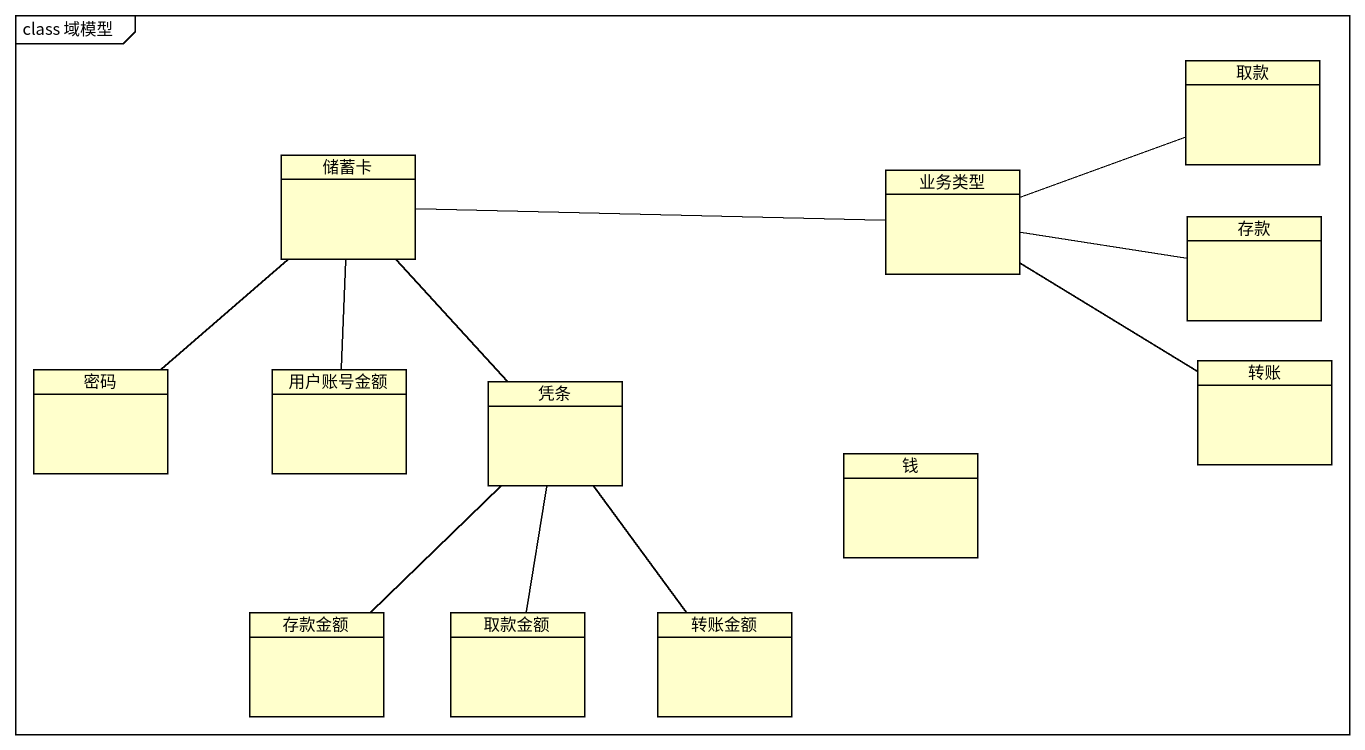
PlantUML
@startuml
mainframe class 域模型
hide circle
hide empty members
class 取款
class 储蓄卡
class 业务类型
class 存款
class 密码
class 用户账号金额
class 凭条
class 转账
class 钱
class 存款金额
class 取款金额
class 转账金额
储蓄卡 -right- 业务类型
储蓄卡 -- 密码
储蓄卡 -- 用户账号金额
储蓄卡 -- 凭条
业务类型 -right- 取款
业务类型 -right- 存款
业务类型 -- 转账
凭条 -- 存款金额
凭条 -- 取款金额
凭条 -- 转账金额
@enduml
